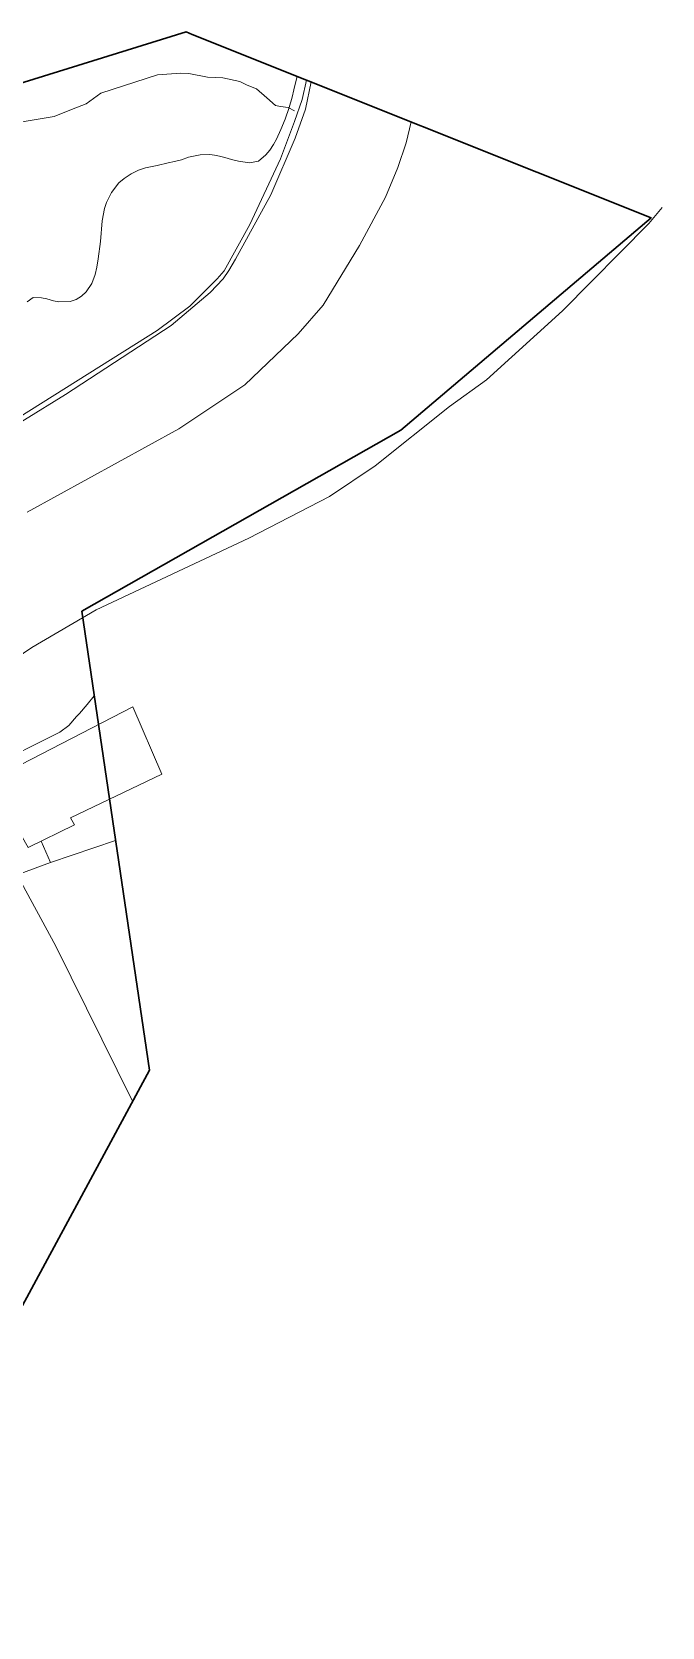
# Model space of a CAD drawing. Header units: metres. Extents: x 4652992 to 4879070, y 2074171 to 2309877.
# Drawn here: x 4654878 to 4654930.1, y 2308464.3 to 2308596.3 of the extents above; entities that cross this region are included whole.
import ezdxf

# ---------------------------------------------------------------- set-up
doc = ezdxf.new("R2010")
doc.units = ezdxf.units.M
doc.header["$MEASUREMENT"] = 0
doc.linetypes.add('DGN Style 3', pattern=[92.779933, 66.271381, -26.508552])
for name, color, linetype, lineweight in [('Level 1', 2, 'Continuous', 0), ('Level 18', 5, 'Continuous', 0), ('Level 20', 30, 'DGN Style 3', 0), ('Level 30', 5, 'Continuous', 0), ('Level 35', 4, 'Continuous', 0), ('Level 37', 3, 'Continuous', 0), ('Level 40', 1, 'Continuous', 0)]:
    doc.layers.add(name, color=color, linetype=linetype, lineweight=lineweight)
doc.layers.add('Limite', color=38, linetype='Continuous', lineweight=0, plot=False)

msp = doc.modelspace()

# ---------------------------------------------------------------- linework, layer by layer
at = {"layer": 'Level 1'}
msp.add_polyline3d([(4654899.72412, 2308589.764716, 1389), (4654899.186397, 2308590.049648, 1387), (4654898.556318, 2308590.126295, 1385), (4654898.141726, 2308590.205697, 1384), (4654897.413686, 2308590.849031, 1383), (4654896.573446, 2308591.588395, 1382), (4654895.800163, 2308591.883001, 1381), (4654895.201244, 2308592.190623, 1380), (4654893.77454, 2308592.486525, 1379), (4654892.51253, 2308592.560826, 1378), (4654890.989336, 2308592.859027, 1376), (4654890.314508, 2308592.876874, 1375), (4654888.394074, 2308592.752169, 1374), (4654883.70804, 2308591.236806, 1373), (4654882.478372, 2308590.352756, 1372), (4654881.266308, 2308589.880969, 1371), (4654879.835207, 2308589.298689, 1370), (4654876.05704, 2308588.658134, 1369), (4654873.675965, 2308588.517392, 1367), (4654869.534435, 2308588.032164, 1365), (4654867.832004, 2308587.699275, 1364), (4654863.335277, 2308586.764116, 1363), (4654859.489882, 2308586.470922, 1362), (4654858.182787, 2308586.524723, 1361.386037)], dxfattribs=at)
at = {"layer": 'Level 18', "color": 30}
for points in [[(4654870.590848, 2308560.001899, 1387.663328), (4654880.771435, 2308566.299464, 1388.593328), (4654889.51169, 2308572.005963, 1389.713328), (4654892.751156, 2308574.720331, 1390.253328), (4654893.808286, 2308575.874749, 1390.433328), (4654894.284571, 2308576.546705, 1390.453328), (4654894.826353, 2308577.498762, 1390.533328), (4654897.749563, 2308582.804855, 1390.943328), (4654899.753534, 2308587.506971, 1391.403328), (4654900.623092, 2308589.910913, 1391.693328), (4654901.079448, 2308592.161706, 1392.009989)], [(4654909.356357, 2308588.850959, 1392.422976), (4654908.940434, 2308587.102166, 1392.273328), (4654908.246682, 2308585.070688, 1392.063328), (4654907.229471, 2308582.60655, 1391.813328), (4654905.090494, 2308578.613461, 1391.393328), (4654902.093498, 2308573.671667, 1390.808911), (4654900.013709, 2308571.314018, 1390.688911), (4654895.598471, 2308567.105745, 1390.168911), (4654890.16346, 2308563.450836, 1389.418911), (4654877.624698, 2308556.551118, 1388.052286)]]:
    msp.add_polyline3d(points, dxfattribs=at)
at = {"layer": 'Level 20', "linetype": 'Continuous'}
msp.add_polyline3d([(4654883.160422, 2308541.373839, 1396.871359), (4654882.562854, 2308540.656609, 1396.708483), (4654881.947273, 2308539.911718, 1396.538483), (4654881.703567, 2308539.648032, 1396.408483), (4654881.047758, 2308538.910084, 1396.368483), (4654880.309406, 2308538.368176, 1396.288483), (4654874.350643, 2308535.38054, 1395.818483), (4654873.068975, 2308534.858027, 1395.688483), (4654870.411415, 2308533.308669, 1395.228483), (4654867.825706, 2308531.986548, 1394.718483), (4654865.249014, 2308530.960354, 1393.978483), (4654863.885127, 2308530.732985, 1393.708483), (4654860.717711, 2308528.767552, 1393.188483), (4654856.930916, 2308525.305916, 1392.318483), (4654852.777249, 2308522.072863, 1391.578483), (4654848.7533, 2308519.941243, 1391.108483)], dxfattribs=at)
at = {"layer": 'Level 30', "color": 1}
msp.add_polyline3d([(4654877.706254, 2308528.808796, 1397.52723), (4654874.540462, 2308534.372333, 1397.66723), (4654886.347433, 2308540.453109, 1398.33723), (4654888.756587, 2308534.887481, 1398.11723), (4654881.208008, 2308531.264437, 1398.92723), (4654881.527937, 2308530.703359, 1398.79723), (4654877.706254, 2308528.808796, 1397.52723)], dxfattribs=at)
at = {"layer": 'Level 35'}
msp.add_polyline3d([(4654854.30126, 2308550.27192, 1386.328483), (4654865.866115, 2308557.478422, 1387.658483), (4654877.01332, 2308564.45501, 1388.948483), (4654888.355889, 2308571.59082, 1390.258483), (4654891.054803, 2308573.608079, 1390.398483), (4654893.324161, 2308575.867231, 1390.728483), (4654893.890474, 2308576.52447, 1390.808483), (4654896.006136, 2308580.345234, 1391.378483), (4654898.558117, 2308585.785178, 1391.768483), (4654899.701315, 2308588.884574, 1392.158483), (4654900.356293, 2308590.700898, 1392.228483), (4654900.706272, 2308592.310975, 1392.453523)], dxfattribs=at)
at = {"layer": 'Level 37', "extrusion": (0.0024060507670423, -0.0979097578100264, 0.9951923885587594), "elevation": -213437.705601, "flags": 128}
msp.add_lwpolyline([(4710193.108531, 2183068.657727), (4710187.680391, 2183066.969322), (4710186.959435, 2183068.763162)], dxfattribs=at)
at = {"layer": 'Level 37'}
for points in [[(4654847.415091, 2308519.063119, 1391.924124), (4654846.512432, 2308520.467555, 1391.914124), (4654852.618118, 2308524.524402, 1393.174124), (4654855.136417, 2308527.402594, 1393.194124), (4654857.758912, 2308529.963133, 1393.404124), (4654863.370237, 2308535.86169, 1395.224124), (4654871.448136, 2308540.918217, 1396.444124), (4654878.010541, 2308545.354036, 1397.614124), (4654883.317025, 2308548.491709, 1398.684124), (4654895.933437, 2308554.399706, 1402.344124), (4654902.589975, 2308557.85304, 1403.124124), (4654906.380236, 2308560.398933, 1404.204124), (4654912.521746, 2308565.293674, 1405.464124), (4654915.593074, 2308567.501777, 1406.344124), (4654921.857742, 2308573.216481, 1408.964124), (4654929.008494, 2308580.444221, 1411.644124), (4654930.092155, 2308581.758222, 1412.044124)], [(4654879.539921, 2308527.571812, 1396.50723), (4654876.796791, 2308526.544277, 1395.82723), (4654879.988407, 2308520.644572, 1392.14723), (4654886.322348, 2308507.81908, 1385.519535)]]:
    msp.add_polyline3d(points, dxfattribs=at)
at = {"layer": 'Level 40', "color": 3}
msp.add_polyline3d([(4654899.934592, 2308592.619645, 1393.130622), (4654899.667402, 2308591.505223, 1392.948016), (4654899.529009, 2308590.892171, 1392.888016), (4654899.264493, 2308590.032702, 1392.828016), (4654898.947858, 2308589.064896, 1392.828016), (4654898.582645, 2308588.206043, 1392.648016), (4654898.215029, 2308587.431411, 1392.448016), (4654897.968349, 2308586.971138, 1392.268016), (4654897.669929, 2308586.503033, 1392.128016), (4654897.352787, 2308586.121966, 1391.968016), (4654896.724827, 2308585.5934, 1391.588016), (4654895.981369, 2308585.470279, 1391.108016), (4654895.094582, 2308585.589791, 1391.108016), (4654894.499132, 2308585.742834, 1390.908016), (4654893.952638, 2308585.887428, 1390.148016), (4654893.504058, 2308586.015126, 1389.848016), (4654893.098869, 2308586.101812, 1389.408016), (4654892.704432, 2308586.153119, 1388.988016), (4654891.909613, 2308586.122669, 1388.908016), (4654890.950847, 2308585.919374, 1388.908016), (4654890.362229, 2308585.719248, 1388.708016), (4654889.798278, 2308585.565149, 1388.568016), (4654889.261779, 2308585.473358, 1388.488016), (4654888.349187, 2308585.245334, 1388.408016), (4654887.393203, 2308585.05832, 1388.368016), (4654886.804585, 2308584.858194, 1388.348016), (4654886.199269, 2308584.560381, 1388.348016), (4654885.628994, 2308584.172713, 1388.348016), (4654885.194836, 2308583.795078, 1388.348016), (4654884.571304, 2308582.997565, 1388.348016), (4654884.162701, 2308582.179722, 1388.348016), (4654883.994832, 2308581.689087, 1388.408016), (4654883.819501, 2308580.663373, 1388.568016), (4654883.679719, 2308578.961068, 1388.808016), (4654883.483769, 2308577.519876, 1389.008016), (4654883.364099, 2308576.819786, 1389.068016), (4654883.228489, 2308576.223015, 1389.148016), (4654882.964352, 2308575.464049, 1389.188016), (4654882.477317, 2308574.777072, 1389.208016), (4654882.114001, 2308574.420734, 1389.208016), (4654881.666687, 2308574.1627, 1389.168016), (4654881.168012, 2308573.997336, 1389.108016), (4654880.237076, 2308573.956853, 1388.868016), (4654879.799249, 2308574.049171, 1388.608016), (4654879.239219, 2308574.212863, 1388.288016), (4654878.798609, 2308574.288901, 1388.028016), (4654878.096517, 2308574.309494, 1387.888016), (4654877.616186, 2308573.956589, 1387.888016)], dxfattribs=at)
at = {"layer": 'Limite', "color": 5, "linetype": 'Continuous', "lineweight": 30}
msp.add_polyline3d([(4654781.931404, 2308569.025556, 1355.986201), (4654786.766899, 2308562.651852, 1361.71171), (4654791.602395, 2308556.27815, 1366.159651), (4654798.708951, 2308560.147406, 1362.20679), (4654814.643174, 2308572.236205, 1356.856382), (4654821.79988, 2308576.163572, 1354.851013), (4654834.86495, 2308579.956138, 1355.742418), (4654847.337872, 2308583.734152, 1358.661023), (4654864.759384, 2308588.216987, 1363.268521), (4654890.754377, 2308596.291713, 1379.308033), (4654891.26447, 2308596.087677, 1379.676642), (4654929.182589, 2308580.920508, 1411.362749), (4654908.489945, 2308563.33178, 1403.890435), (4654882.132024, 2308548.360415, 1396.256739), (4654887.718512, 2308510.407791, 1386.736843), (4654861.645775, 2308462.064802, 1381.118989), (4654834.116472, 2308422.827111, 1380.810622), (4654774.697274, 2308373.183068, 1365.477292)], dxfattribs=at)

doc.saveas('drawing.dxf')
